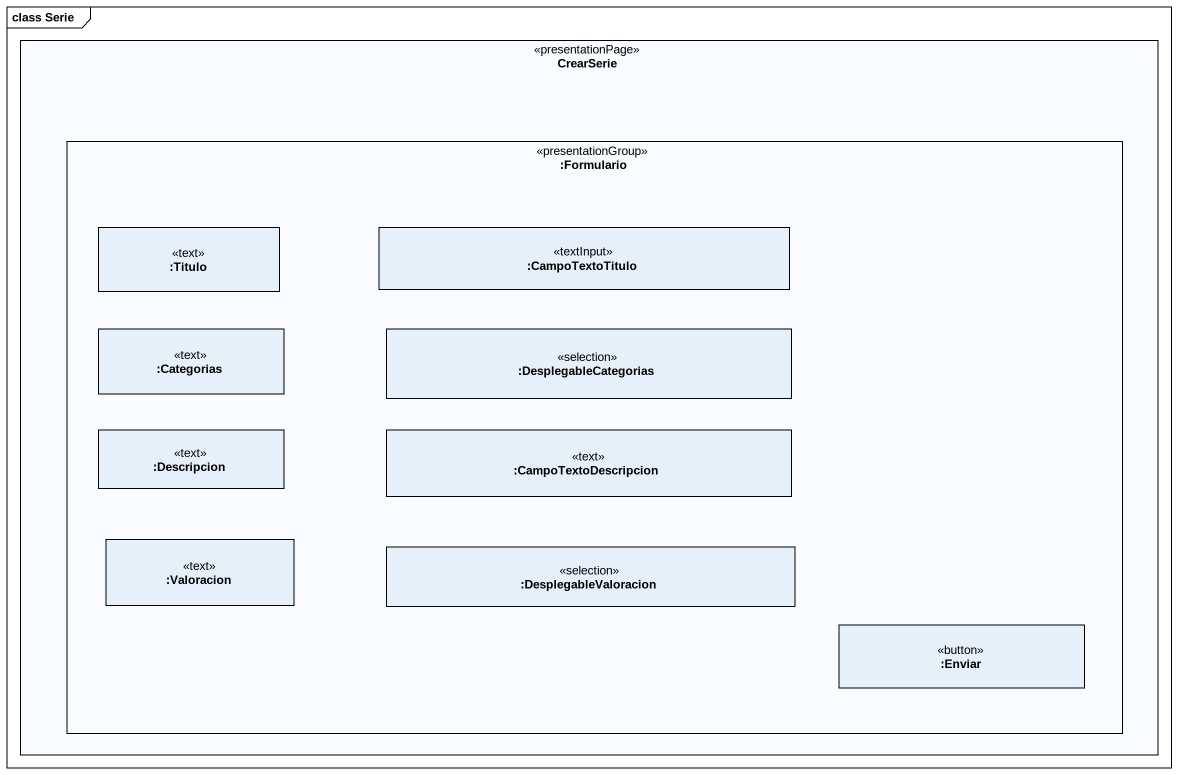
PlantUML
@startuml
mainframe class Serie
rectangle CrearSerie <<presentationPage>> {
  rectangle ":Formulario" as Formulario <<presentationGroup>> {
    rectangle ":Titulo" as Titulo <<text>>
    rectangle ":CampoTextoTitulo" as CampoTextoTitulo <<textInput>>
    rectangle ":Categorias" as Categorias <<text>>
    rectangle ":DesplegableCategorias" as DesplegableCategorias <<selection>>
    rectangle ":Descripcion" as Descripcion <<text>>
    rectangle ":CampoTextoDescripcion" as CampoTextoDescripcion <<text>>
    rectangle ":Valoracion" as Valoracion <<text>>
    rectangle ":DesplegableValoracion" as DesplegableValoracion <<selection>>
    rectangle ":Enviar" as Enviar <<button>>
  }
}
@enduml
